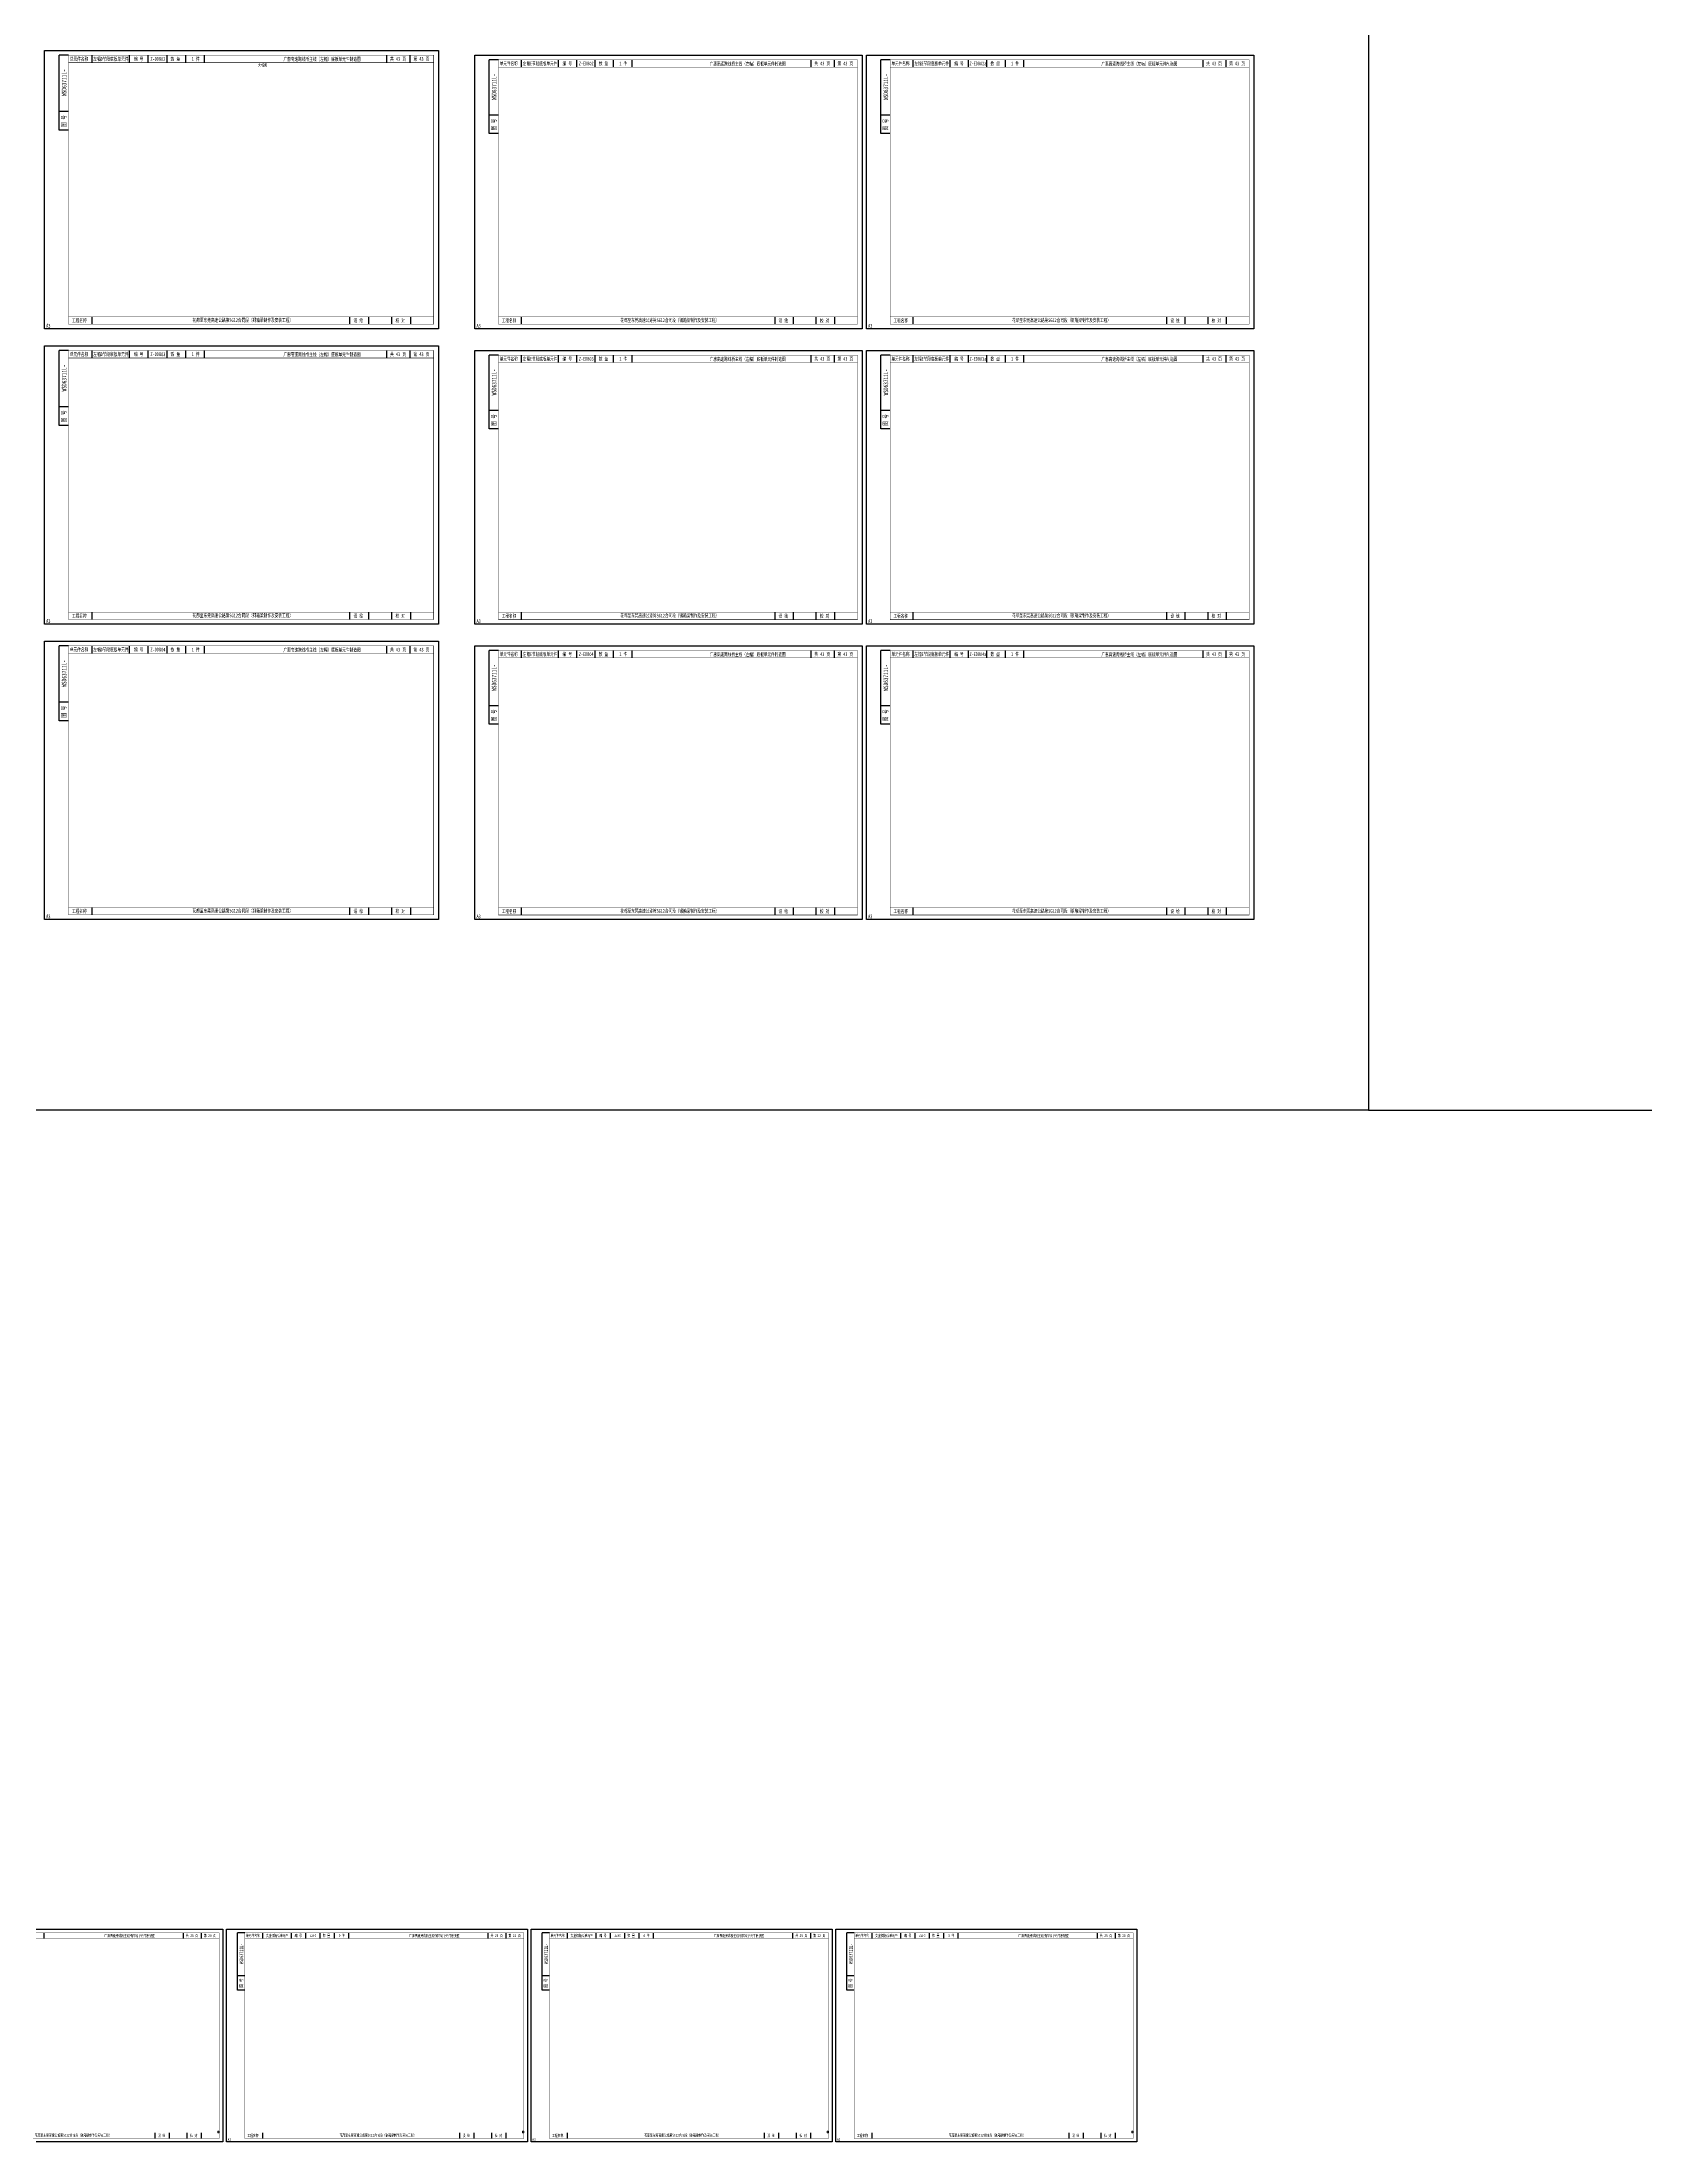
# Model space of a CAD drawing. Extents: x 1629247 to 2251351, y -601856 to -65897.
# Drawn here: x 1769287 to 1847598, y -335981 to -233423 of the extents above; entities that cross this region are included whole.
import ezdxf
from ezdxf.enums import TextEntityAlignment as Align

# ---------------------------------------------------------------- set-up
doc = ezdxf.new("R2010")
doc.units = 0
doc.header["$LTSCALE"] = 2
doc.header["$MEASUREMENT"] = 0
doc.layers.get('0').update_dxf_attribs({"linetype": 'CONTINUOUS'})
doc.layers.add('A3', color=7, linetype='CONTINUOUS')
doc.layers.add('标注层', color=3, linetype='CONTINUOUS', lineweight=13)
doc.styles.add('仿宋', font='仿宋_GB2312_1.ttf', dxfattribs={"width": 0.7})

msp = doc.modelspace()

# ---------------------------------------------------------------- linework, layer by layer
at = {"color": 7, "ltscale": 3}
for points in [[(1834047.6, -285588.8), (1629247.3, -285588.8), (1629247.3, -125579), (1834047.6, -125579)], [(1834047.6, -285588.8), (2057050.8, -285588.8), (2057050.8, -125579), (1834047.6, -125579)]]:
    msp.add_lwpolyline(points, close=True, dxfattribs=at)
at = {"layer": 'A3'}
for p, q in [((1770125.6, -237728.3), (1770125.6, -234066)), ((1770583.4, -234066), (1770125.6, -234066)), ((1771727.9, -234432.3), (1771727.9, -234066)), ((1773559, -234432.3), (1773559, -234066)), ((1774474.6, -234432.3), (1774474.6, -234066)), ((1775390.2, -234432.3), (1775390.2, -234066)), ((1776305.7, -234432.3), (1776305.7, -234066)), ((1777221.3, -234432.3), (1777221.3, -234066)), ((1786122.9, -234432.3), (1786122.9, -234066)), ((1787267.4, -234432.3), (1787267.4, -234066)), ((1791122, -237893.4), (1791122, -234293.4)), ((1791572, -234293.4), (1791122, -234293.4)), ((1792697, -234653.4), (1792697, -234293.4)), ((1794497, -234653.4), (1794497, -234293.4)), ((1795397, -234653.4), (1795397, -234293.4)), ((1796297, -234653.4), (1796297, -234293.4)), ((1797197, -234653.4), (1797197, -234293.4)), ((1798097, -234653.4), (1798097, -234293.4)), ((1806847.2, -234653.4), (1806847.2, -234293.4)), ((1807972.2, -234653.4), (1807972.2, -234293.4)), ((1810247, -237893.4), (1810247, -234293.4)), ((1810697, -234293.4), (1810247, -234293.4)), ((1811822, -234653.4), (1811822, -234293.4)), ((1813622, -234653.4), (1813622, -234293.4)), ((1814522, -234653.4), (1814522, -234293.4)), ((1815422, -234653.4), (1815422, -234293.4)), ((1816322, -234653.4), (1816322, -234293.4)), ((1817222, -234653.4), (1817222, -234293.4)), ((1825972.2, -234653.4), (1825972.2, -234293.4)), ((1827097.2, -234653.4), (1827097.2, -234293.4)), ((1770583.4, -236812.7), (1770125.6, -236812.7)), ((1770583.4, -237728.3), (1770125.6, -237728.3)), ((1791572, -236993.4), (1791122, -236993.4)), ((1791572, -237893.4), (1791122, -237893.4)), ((1810697, -236993.4), (1810247, -236993.4)), ((1810697, -237893.4), (1810247, -237893.4)), ((1771727.9, -247204.5), (1771727.9, -246838.2)), ((1784321.5, -247204.5), (1784321.5, -246838.2)), ((1785237.1, -247204.5), (1785237.1, -246838.2)), ((1786370.6, -247204.5), (1786370.6, -246838.2)), ((1787286.2, -247204.5), (1787286.2, -246838.2)), ((1792697, -247208.4), (1792697, -246848.4)), ((1805076.5, -247208.4), (1805076.5, -246848.4)), ((1805976.5, -247208.4), (1805976.5, -246848.4)), ((1807090.7, -247208.4), (1807090.7, -246848.4)), ((1807990.7, -247208.4), (1807990.7, -246848.4)), ((1811822, -247208.4), (1811822, -246848.4)), ((1824201.5, -247208.4), (1824201.5, -246848.4)), ((1825101.5, -247208.4), (1825101.5, -246848.4)), ((1826215.7, -247208.4), (1826215.7, -246848.4)), ((1827115.7, -247208.4), (1827115.7, -246848.4)), ((1770125.6, -252152.2), (1770125.6, -248490)), ((1770583.4, -248490), (1770125.6, -248490)), ((1771727.9, -248856.2), (1771727.9, -248490)), ((1773559, -248856.2), (1773559, -248490)), ((1774474.6, -248856.2), (1774474.6, -248490)), ((1775390.2, -248856.2), (1775390.2, -248490)), ((1776305.7, -248856.2), (1776305.7, -248490)), ((1777221.3, -248856.2), (1777221.3, -248490)), ((1786122.9, -248856.2), (1786122.9, -248490)), ((1787267.4, -248856.2), (1787267.4, -248490)), ((1791122, -252317.3), (1791122, -248717.3)), ((1791572, -248717.3), (1791122, -248717.3)), ((1792697, -249077.3), (1792697, -248717.3)), ((1794497, -249077.3), (1794497, -248717.3)), ((1795397, -249077.3), (1795397, -248717.3)), ((1796297, -249077.3), (1796297, -248717.3)), ((1797197, -249077.3), (1797197, -248717.3)), ((1798097, -249077.3), (1798097, -248717.3)), ((1806847.2, -249077.3), (1806847.2, -248717.3)), ((1807972.2, -249077.3), (1807972.2, -248717.3)), ((1810247, -252317.3), (1810247, -248717.3)), ((1810697, -248717.3), (1810247, -248717.3)), ((1811822, -249077.3), (1811822, -248717.3)), ((1813622, -249077.3), (1813622, -248717.3)), ((1814522, -249077.3), (1814522, -248717.3)), ((1815422, -249077.3), (1815422, -248717.3)), ((1816322, -249077.3), (1816322, -248717.3)), ((1817222, -249077.3), (1817222, -248717.3)), ((1825972.2, -249077.3), (1825972.2, -248717.3)), ((1827097.2, -249077.3), (1827097.2, -248717.3)), ((1770583.4, -251236.7), (1770125.6, -251236.7)), ((1770583.4, -252152.2), (1770125.6, -252152.2)), ((1791572, -251417.3), (1791122, -251417.3)), ((1810697, -251417.3), (1810247, -251417.3)), ((1791572, -252317.3), (1791122, -252317.3)), ((1810697, -252317.3), (1810247, -252317.3)), ((1771727.9, -261628.4), (1771727.9, -261262.2)), ((1784321.5, -261628.4), (1784321.5, -261262.2)), ((1785237.1, -261628.4), (1785237.1, -261262.2)), ((1786370.6, -261628.4), (1786370.6, -261262.2)), ((1787286.2, -261628.4), (1787286.2, -261262.2)), ((1792697, -261632.3), (1792697, -261272.3)), ((1805076.5, -261632.3), (1805076.5, -261272.3)), ((1805976.5, -261632.3), (1805976.5, -261272.3)), ((1807090.7, -261632.3), (1807090.7, -261272.3)), ((1807990.7, -261632.3), (1807990.7, -261272.3)), ((1811822, -261632.3), (1811822, -261272.3)), ((1824201.5, -261632.3), (1824201.5, -261272.3)), ((1825101.5, -261632.3), (1825101.5, -261272.3)), ((1826215.7, -261632.3), (1826215.7, -261272.3)), ((1827115.7, -261632.3), (1827115.7, -261272.3)), ((1770125.6, -266576.2), (1770125.6, -262913.9)), ((1770583.4, -262913.9), (1770125.6, -262913.9)), ((1771727.9, -263280.1), (1771727.9, -262913.9)), ((1773559, -263280.1), (1773559, -262913.9)), ((1774474.6, -263280.1), (1774474.6, -262913.9)), ((1775390.2, -263280.1), (1775390.2, -262913.9)), ((1776305.7, -263280.1), (1776305.7, -262913.9)), ((1777221.3, -263280.1), (1777221.3, -262913.9)), ((1786122.9, -263280.1), (1786122.9, -262913.9)), ((1787267.4, -263280.1), (1787267.4, -262913.9)), ((1791122, -266741.2), (1791122, -263141.2)), ((1791572, -263141.2), (1791122, -263141.2)), ((1792697, -263501.2), (1792697, -263141.2)), ((1794497, -263501.2), (1794497, -263141.2)), ((1795397, -263501.2), (1795397, -263141.2)), ((1796297, -263501.2), (1796297, -263141.2)), ((1797197, -263501.2), (1797197, -263141.2)), ((1798097, -263501.2), (1798097, -263141.2)), ((1806847.2, -263501.2), (1806847.2, -263141.2)), ((1807972.2, -263501.2), (1807972.2, -263141.2)), ((1810247, -266741.2), (1810247, -263141.2)), ((1810697, -263141.2), (1810247, -263141.2)), ((1811822, -263501.2), (1811822, -263141.2)), ((1813622, -263501.2), (1813622, -263141.2)), ((1814522, -263501.2), (1814522, -263141.2)), ((1815422, -263501.2), (1815422, -263141.2)), ((1816322, -263501.2), (1816322, -263141.2)), ((1817222, -263501.2), (1817222, -263141.2)), ((1825972.2, -263501.2), (1825972.2, -263141.2)), ((1827097.2, -263501.2), (1827097.2, -263141.2)), ((1770583.4, -265660.6), (1770125.6, -265660.6)), ((1770583.4, -266576.2), (1770125.6, -266576.2)), ((1791572, -265841.2), (1791122, -265841.2)), ((1810697, -265841.2), (1810247, -265841.2)), ((1791572, -266741.2), (1791122, -266741.2)), ((1810697, -266741.2), (1810247, -266741.2)), ((1771727.9, -276052.3), (1771727.9, -275686.1)), ((1784321.5, -276052.3), (1784321.5, -275686.1)), ((1785237.1, -276052.3), (1785237.1, -275686.1)), ((1786370.6, -276052.3), (1786370.6, -275686.1)), ((1787286.2, -276052.3), (1787286.2, -275686.1)), ((1792697, -276056.2), (1792697, -275696.2)), ((1805076.5, -276056.2), (1805076.5, -275696.2)), ((1805976.5, -276056.2), (1805976.5, -275696.2)), ((1807090.7, -276056.2), (1807090.7, -275696.2)), ((1807990.7, -276056.2), (1807990.7, -275696.2)), ((1811822, -276056.2), (1811822, -275696.2)), ((1824201.5, -276056.2), (1824201.5, -275696.2)), ((1825101.5, -276056.2), (1825101.5, -275696.2)), ((1826215.7, -276056.2), (1826215.7, -275696.2)), ((1827115.7, -276056.2), (1827115.7, -275696.2)), ((1769385.9, -326040.9), (1769385.9, -325760.9)), ((1776191.6, -326040.9), (1776191.6, -325760.9)), ((1777066.6, -326040.9), (1777066.6, -325760.9)), ((1778835.9, -328560.9), (1778835.9, -325760.9)), ((1779185.9, -325760.9), (1778835.9, -325760.9)), ((1780060.9, -326040.9), (1780060.9, -325760.9)), ((1781460.9, -326040.9), (1781460.9, -325760.9)), ((1782160.9, -326040.9), (1782160.9, -325760.9)), ((1782860.9, -326040.9), (1782860.9, -325760.9)), ((1783560.9, -326040.9), (1783560.9, -325760.9)), ((1784260.9, -326040.9), (1784260.9, -325760.9)), ((1791066.6, -326040.9), (1791066.6, -325760.9)), ((1791941.6, -326040.9), (1791941.6, -325760.9)), ((1793710.9, -328560.9), (1793710.9, -325760.9)), ((1794060.9, -325760.9), (1793710.9, -325760.9)), ((1794935.9, -326040.9), (1794935.9, -325760.9)), ((1796335.9, -326040.9), (1796335.9, -325760.9)), ((1797035.9, -326040.9), (1797035.9, -325760.9)), ((1797735.9, -326040.9), (1797735.9, -325760.9)), ((1798435.9, -326040.9), (1798435.9, -325760.9)), ((1799135.9, -326040.9), (1799135.9, -325760.9)), ((1805941.6, -326040.9), (1805941.6, -325760.9)), ((1806816.6, -326040.9), (1806816.6, -325760.9)), ((1808585.9, -328560.9), (1808585.9, -325760.9)), ((1808935.9, -325760.9), (1808585.9, -325760.9)), ((1809810.9, -326040.9), (1809810.9, -325760.9)), ((1811210.9, -326040.9), (1811210.9, -325760.9)), ((1811910.9, -326040.9), (1811910.9, -325760.9)), ((1812610.9, -326040.9), (1812610.9, -325760.9)), ((1813310.9, -326040.9), (1813310.9, -325760.9)), ((1814010.9, -326040.9), (1814010.9, -325760.9)), ((1820816.6, -326040.9), (1820816.6, -325760.9)), ((1821691.6, -326040.9), (1821691.6, -325760.9)), ((1779185.9, -327860.9), (1778835.9, -327860.9)), ((1794060.9, -327860.9), (1793710.9, -327860.9)), ((1808935.9, -327860.9), (1808585.9, -327860.9)), ((1779185.9, -328560.9), (1778835.9, -328560.9)), ((1794060.9, -328560.9), (1793710.9, -328560.9)), ((1808935.9, -328560.9), (1808585.9, -328560.9)), ((1774814.4, -335805.9), (1774814.4, -335525.9)), ((1775514.4, -335805.9), (1775514.4, -335525.9)), ((1776381, -335805.9), (1776381, -335525.9)), ((1777081, -335805.9), (1777081, -335525.9)), ((1780060.9, -335805.9), (1780060.9, -335525.9)), ((1789689.4, -335805.9), (1789689.4, -335525.9)), ((1790389.4, -335805.9), (1790389.4, -335525.9)), ((1791256, -335805.9), (1791256, -335525.9)), ((1791956, -335805.9), (1791956, -335525.9)), ((1794935.9, -335805.9), (1794935.9, -335525.9)), ((1804564.4, -335805.9), (1804564.4, -335525.9)), ((1805264.4, -335805.9), (1805264.4, -335525.9)), ((1806131, -335805.9), (1806131, -335525.9)), ((1806831, -335805.9), (1806831, -335525.9)), ((1809810.9, -335805.9), (1809810.9, -335525.9)), ((1819439.4, -335805.9), (1819439.4, -335525.9)), ((1820139.4, -335805.9), (1820139.4, -335525.9)), ((1821006, -335805.9), (1821006, -335525.9)), ((1821706, -335805.9), (1821706, -335525.9))]:
    msp.add_line(p, q, dxfattribs=at)
for points in [[(1788640.7, -233837.1), (1788640.7, -247433.4), (1769413.8, -247433.4), (1769413.8, -233837.1)], [(1809322.2, -234068.4), (1809322.2, -247433.4), (1790422.2, -247433.4), (1790422.2, -234068.4)], [(1828447.2, -234068.4), (1828447.2, -247433.4), (1809547.2, -247433.4), (1809547.2, -234068.4)], [(1788640.7, -248261.1), (1788640.7, -261857.3), (1769413.8, -261857.3), (1769413.8, -248261.1)], [(1809322.2, -248492.3), (1809322.2, -261857.3), (1790422.2, -261857.3), (1790422.2, -248492.3)], [(1828447.2, -248492.3), (1828447.2, -261857.3), (1809547.2, -261857.3), (1809547.2, -248492.3)], [(1788640.7, -262685), (1788640.7, -276281.2), (1769413.8, -276281.2), (1769413.8, -262685)], [(1809322.2, -262916.2), (1809322.2, -276281.2), (1790422.2, -276281.2), (1790422.2, -262916.2)], [(1828447.2, -262916.2), (1828447.2, -276281.2), (1809547.2, -276281.2), (1809547.2, -262916.2)], [(1778116.6, -325585.9), (1778116.6, -335980.9), (1763416.6, -335980.9), (1763416.6, -325585.9)], [(1792991.6, -325585.9), (1792991.6, -335980.9), (1778291.6, -335980.9), (1778291.6, -325585.9)], [(1807866.6, -325585.9), (1807866.6, -335980.9), (1793166.6, -335980.9), (1793166.6, -325585.9)], [(1822741.6, -325585.9), (1822741.6, -335980.9), (1808041.6, -335980.9), (1808041.6, -325585.9)]]:
    msp.add_lwpolyline(points, close=True, dxfattribs=at)
for points, const_width in [([(1770583.4, -234066), (1788411.9, -234066), (1788411.9, -247204.5), (1770583.4, -247204.5), (1770583.4, -234066)], 22.9), ([(1770583.4, -234432.3), (1788411.9, -234432.3)], 18.3), ([(1791572, -234293.4), (1809097.2, -234293.4), (1809097.2, -247208.4), (1791572, -247208.4), (1791572, -234293.4)], 22.5), ([(1791572, -234653.4), (1809097.2, -234653.4)], 18), ([(1810697, -234293.4), (1828222.2, -234293.4), (1828222.2, -247208.4), (1810697, -247208.4), (1810697, -234293.4)], 22.5), ([(1810697, -234653.4), (1828222.2, -234653.4)], 18), ([(1770583.4, -246838.2), (1788411.9, -246838.2)], 18.3), ([(1791572, -246848.4), (1809097.2, -246848.4)], 18), ([(1810697, -246848.4), (1828222.2, -246848.4)], 18), ([(1770583.4, -248490), (1788411.9, -248490), (1788411.9, -261628.4), (1770583.4, -261628.4), (1770583.4, -248490)], 22.9), ([(1770583.4, -248856.2), (1788411.9, -248856.2)], 18.3), ([(1791572, -248717.3), (1809097.2, -248717.3), (1809097.2, -261632.3), (1791572, -261632.3), (1791572, -248717.3)], 22.5), ([(1791572, -249077.3), (1809097.2, -249077.3)], 18), ([(1810697, -248717.3), (1828222.2, -248717.3), (1828222.2, -261632.3), (1810697, -261632.3), (1810697, -248717.3)], 22.5), ([(1810697, -249077.3), (1828222.2, -249077.3)], 18), ([(1770583.4, -261262.2), (1788411.9, -261262.2)], 18.3), ([(1791572, -261272.3), (1809097.2, -261272.3)], 18), ([(1810697, -261272.3), (1828222.2, -261272.3)], 18), ([(1770583.4, -262913.9), (1788411.9, -262913.9), (1788411.9, -276052.3), (1770583.4, -276052.3), (1770583.4, -262913.9)], 22.9), ([(1770583.4, -263280.1), (1788411.9, -263280.1)], 18.3), ([(1791572, -263141.2), (1809097.2, -263141.2), (1809097.2, -276056.2), (1791572, -276056.2), (1791572, -263141.2)], 22.5), ([(1791572, -263501.2), (1809097.2, -263501.2)], 18), ([(1810697, -263141.2), (1828222.2, -263141.2), (1828222.2, -276056.2), (1810697, -276056.2), (1810697, -263141.2)], 22.5), ([(1810697, -263501.2), (1828222.2, -263501.2)], 18), ([(1770583.4, -275686.1), (1788411.9, -275686.1)], 18.3), ([(1791572, -275696.2), (1809097.2, -275696.2)], 18), ([(1810697, -275696.2), (1828222.2, -275696.2)], 18), ([(1764310.9, -325760.9), (1777941.6, -325760.9), (1777941.6, -335805.9), (1764310.9, -335805.9), (1764310.9, -325760.9)], 17.5), ([(1764310.9, -326040.9), (1777941.6, -326040.9)], 14), ([(1779185.9, -325760.9), (1792816.6, -325760.9), (1792816.6, -335805.9), (1779185.9, -335805.9), (1779185.9, -325760.9)], 17.5), ([(1779185.9, -326040.9), (1792816.6, -326040.9)], 14), ([(1794060.9, -325760.9), (1807691.6, -325760.9), (1807691.6, -335805.9), (1794060.9, -335805.9), (1794060.9, -325760.9)], 17.5), ([(1794060.9, -326040.9), (1807691.6, -326040.9)], 14), ([(1808935.9, -325760.9), (1822566.6, -325760.9), (1822566.6, -335805.9), (1808935.9, -335805.9), (1808935.9, -325760.9)], 17.5), ([(1808935.9, -326040.9), (1822566.6, -326040.9)], 14), ([(1764310.9, -335525.9), (1777941.6, -335525.9)], 14), ([(1779185.9, -335525.9), (1792816.6, -335525.9)], 14), ([(1794060.9, -335525.9), (1807691.6, -335525.9)], 14), ([(1808935.9, -335525.9), (1822566.6, -335525.9)], 14)]:
    msp.add_lwpolyline(points, dxfattribs=dict(at, const_width=const_width))
at = {"layer": '标注层', "color": 7}
for points in [[(1777941.6, -335525.9), (1777863.9, -335525.9), (1777863.9, -335448.2), (1777941.6, -335448.2)], [(1792816.6, -335525.9), (1792738.9, -335525.9), (1792738.9, -335448.2), (1792816.6, -335448.2)], [(1807691.6, -335525.9), (1807613.9, -335525.9), (1807613.9, -335448.2), (1807691.6, -335448.2)], [(1822566.6, -335525.9), (1822488.9, -335525.9), (1822488.9, -335448.2), (1822566.6, -335448.2)]]:
    msp.add_lwpolyline(points, close=True, dxfattribs=at)

# ---------------------------------------------------------------- texts
at = {"layer": 'A3', "color": 7, "linetype": 'Continuous', "style": '仿宋', "width": 0.7}
for s, height, p in [('单元件名称', 183.11, (1770647, -234340.9)), ('编 号', 183.11, (1773768.5, -234340.9)), ('数 量', 183.11, (1775565.5, -234340.9)), ('共 43 页', 183.11, (1786277.8, -234340.9)), ('第 43 页', 183.11, (1787422.3, -234340.9)), ('单元件名称', 180, (1791634.5, -234563.5)), ('编 号', 180, (1794702.9, -234563.5)), ('数 量', 180, (1796469.3, -234563.5)), ('共 43 页', 180, (1806999.5, -234563.5)), ('第 43 页', 180, (1808124.5, -234563.5)), ('单元件名称', 180, (1810759.5, -234563.5)), ('编 号', 180, (1813827.9, -234563.5)), ('数 量', 180, (1815594.3, -234563.5)), ('共 43 页', 180, (1826124.5, -234563.5)), ('第 43 页', 180, (1827249.5, -234563.5)), ('工程名称', 183.11, (1770751.9, -247113.1)), ('花都至东莞高速公路第SG12合同段（钢箱梁制作及安装工程）', 183.114, (1776638.1, -247095.1)), ('设 绘', 183.11, (1784500.1, -247113.1)), ('校 对', 183.11, (1786549.2, -247113.1)), ('工程名称', 180, (1791737.6, -247118.5)), ('花都至东莞高速公路第SG12合同段（钢箱梁制作及安装工程）', 180, (1797523.7, -247100.8)), ('设 绘', 180, (1805252, -247118.5)), ('校 对', 180, (1807266.2, -247118.5)), ('工程名称', 180, (1810862.6, -247118.5)), ('花都至东莞高速公路第SG12合同段（钢箱梁制作及安装工程）', 180, (1816648.7, -247100.8)), ('设 绘', 180, (1824377, -247118.5)), ('校 对', 180, (1826391.2, -247118.5)), ('单元件名称', 183.11, (1770647, -248764.8)), ('编 号', 183.11, (1773768.5, -248764.8)), ('数 量', 183.11, (1775565.5, -248764.8)), ('共 43 页', 183.11, (1786277.8, -248764.8)), ('第 43 页', 183.11, (1787422.3, -248764.8)), ('单元件名称', 180, (1791634.5, -248987.5)), ('编 号', 180, (1794702.9, -248987.5)), ('数 量', 180, (1796469.3, -248987.5)), ('共 43 页', 180, (1806999.5, -248987.5)), ('第 43 页', 180, (1808124.5, -248987.5)), ('单元件名称', 180, (1810759.5, -248987.5)), ('编 号', 180, (1813827.9, -248987.5)), ('数 量', 180, (1815594.3, -248987.5)), ('共 43 页', 180, (1826124.5, -248987.5)), ('第 43 页', 180, (1827249.5, -248987.5)), ('工程名称', 183.11, (1770751.9, -261537)), ('花都至东莞高速公路第SG12合同段（钢箱梁制作及安装工程）', 183.114, (1776638.1, -261519)), ('设 绘', 183.11, (1784500.1, -261537)), ('校 对', 183.11, (1786549.2, -261537)), ('工程名称', 180, (1791737.6, -261542.5)), ('花都至东莞高速公路第SG12合同段（钢箱梁制作及安装工程）', 180, (1797523.7, -261524.8)), ('设 绘', 180, (1805252, -261542.5)), ('校 对', 180, (1807266.2, -261542.5)), ('工程名称', 180, (1810862.6, -261542.5)), ('花都至东莞高速公路第SG12合同段（钢箱梁制作及安装工程）', 180, (1816648.7, -261524.8)), ('设 绘', 180, (1824377, -261542.5)), ('校 对', 180, (1826391.2, -261542.5)), ('单元件名称', 183.11, (1770647, -263188.7)), ('编 号', 183.11, (1773768.5, -263188.7)), ('数 量', 183.11, (1775565.5, -263188.7)), ('共 43 页', 183.11, (1786277.8, -263188.7)), ('第 43 页', 183.11, (1787422.3, -263188.7)), ('单元件名称', 180, (1791634.5, -263411.4)), ('编 号', 180, (1794702.9, -263411.4)), ('数 量', 180, (1796469.3, -263411.4)), ('共 43 页', 180, (1806999.5, -263411.4)), ('第 43 页', 180, (1808124.5, -263411.4)), ('单元件名称', 180, (1810759.5, -263411.4)), ('编 号', 180, (1813827.9, -263411.4)), ('数 量', 180, (1815594.3, -263411.4)), ('共 43 页', 180, (1826124.5, -263411.4)), ('第 43 页', 180, (1827249.5, -263411.4)), ('工程名称', 183.11, (1770751.9, -275961)), ('花都至东莞高速公路第SG12合同段（钢箱梁制作及安装工程）', 183.114, (1776638.1, -275943)), ('设 绘', 183.11, (1784500.1, -275961)), ('校 对', 183.11, (1786549.2, -275961)), ('工程名称', 180, (1791737.6, -275966.4)), ('花都至东莞高速公路第SG12合同段（钢箱梁制作及安装工程）', 180, (1797523.7, -275948.7)), ('设 绘', 180, (1805252, -275966.4)), ('校 对', 180, (1807266.2, -275966.4)), ('工程名称', 180, (1810862.6, -275966.4)), ('花都至东莞高速公路第SG12合同段（钢箱梁制作及安装工程）', 180, (1816648.7, -275948.7)), ('设 绘', 180, (1824377, -275966.4)), ('校 对', 180, (1826391.2, -275966.4)), ('共 25 页', 140, (1776310.1, -325971.1)), ('第 20 页', 140, (1777185.1, -325971.1)), ('单元件名称', 140, (1779234.5, -325971.1)), ('编 号', 140, (1781621, -325971.1)), ('数 量', 140, (1782995, -325971.1)), ('共 25 页', 140, (1791185.1, -325971.1)), ('第 21 页', 140, (1792060.1, -325971.1)), ('单元件名称', 140, (1794109.5, -325971.1)), ('编 号', 140, (1796496, -325971.1)), ('数 量', 140, (1797870, -325971.1)), ('共 25 页', 140, (1806060.1, -325971.1)), ('第 22 页', 140, (1806935.1, -325971.1)), ('单元件名称', 140, (1808984.5, -325971.1)), ('编 号', 140, (1811371, -325971.1)), ('数 量', 140, (1812745, -325971.1)), ('共 25 页', 140, (1820935.1, -325971.1)), ('第 23 页', 140, (1821810.1, -325971.1)), ('花都至东莞高速公路第SG12合同段（钢箱梁制作及安装工程）', 140, (1768940, -335722.3)), ('设 绘', 140, (1774950.9, -335736.1)), ('校 对', 140, (1776517.5, -335736.1)), ('工程名称', 140, (1779314.7, -335736.1)), ('花都至东莞高速公路第SG12合同段（钢箱梁制作及安装工程）', 140, (1783815, -335722.3)), ('设 绘', 140, (1789825.9, -335736.1)), ('校 对', 140, (1791392.5, -335736.1)), ('工程名称', 140, (1794189.7, -335736.1)), ('花都至东莞高速公路第SG12合同段（钢箱梁制作及安装工程）', 140, (1798690, -335722.3)), ('设 绘', 140, (1804700.9, -335736.1)), ('校 对', 140, (1806267.5, -335736.1)), ('工程名称', 140, (1809064.7, -335736.1)), ('花都至东莞高速公路第SG12合同段（钢箱梁制作及安装工程）', 140, (1813565, -335722.3)), ('设 绘', 140, (1819575.9, -335736.1)), ('校 对', 140, (1821142.5, -335736.1))]:
    msp.add_text(s, height=height, dxfattribs=at).set_placement(p)
at = {"layer": 'A3', "color": 6, "linetype": 'Continuous', "style": '仿宋', "width": 0.7}
for s, height, p in [('左幅D节段底板单元件', 183.11, (1772645.6, -234340.9)), ('Z-DDB02', 183.11, (1774943.2, -234340.9)), ('1 件', 183.11, (1776783.6, -234340.9)), ('左幅E节段底板单元件', 180, (1793599.1, -234563.5)), ('Z-EDB02', 180, (1795857.6, -234563.5)), ('1 件', 180, (1797666.8, -234563.5)), ('左幅E节段底板单元件', 180, (1812724.1, -234563.5)), ('Z-EDB02a', 180, (1814982.6, -234563.5)), ('1 件', 180, (1816791.8, -234563.5)), ('左幅D节段底板单元件', 183.11, (1772645.6, -248764.8)), ('Z-DDB03', 183.11, (1774943.2, -248764.8)), ('1 件', 183.11, (1776783.6, -248764.8)), ('左幅E节段底板单元件', 180, (1793599.1, -248987.5)), ('Z-EDB03', 180, (1795857.6, -248987.5)), ('1 件', 180, (1797666.8, -248987.5)), ('左幅E节段底板单元件', 180, (1812724.1, -248987.5)), ('Z-EDB03a', 180, (1814982.6, -248987.5)), ('1 件', 180, (1816791.8, -248987.5)), ('左幅D节段底板单元件', 183.11, (1772645.6, -263188.7)), ('Z-DDB04', 183.11, (1774943.2, -263188.7)), ('1 件', 183.11, (1776783.6, -263188.7)), ('左幅E节段底板单元件', 180, (1793599.1, -263411.4)), ('Z-EDB04', 180, (1795857.6, -263411.4)), ('1 件', 180, (1797666.8, -263411.4)), ('左幅E节段底板单元件', 180, (1812724.1, -263411.4)), ('Z-EDB04a', 180, (1814982.6, -263411.4)), ('1 件', 180, (1816791.8, -263411.4)), ('支座横隔板单元件', 140, (1780762.5, -325971.1)), ('ZZHG', 140, (1782519.2, -325971.1)), ('9 件', 140, (1783926.3, -325971.1)), ('支座横隔板单元件', 140, (1795637.5, -325971.1)), ('ZZHG', 140, (1797394.2, -325971.1)), ('6 件', 140, (1798801.3, -325971.1)), ('支座横隔板单元件', 140, (1810512.5, -325971.1)), ('ZZHG', 140, (1812269.2, -325971.1)), ('3 件', 140, (1813676.3, -325971.1))]:
    msp.add_text(s, height=height, dxfattribs=at).set_placement(p, align=Align.CENTER)
for s, height, p in [('广惠高速跨线桥主线（左幅）底板单元件制造图', 183.114, (1781075.7, -234351.7)), ('广惠高速跨线桥主线（左幅）底板单元件制造图', 180, (1801885.9, -234574.2)), ('广惠高速跨线桥主线（左幅）底板单元件制造图', 180, (1821010.9, -234574.2)), ('广惠高速跨线桥主线（左幅）底板单元件制造图', 183.114, (1781075.7, -248775.7)), ('广惠高速跨线桥主线（左幅）底板单元件制造图', 180, (1801885.9, -248998.1)), ('广惠高速跨线桥主线（左幅）底板单元件制造图', 180, (1821010.9, -248998.1)), ('广惠高速跨线桥主线（左幅）底板单元件制造图', 183.114, (1781075.7, -263199.6)), ('广惠高速跨线桥主线（左幅）底板单元件制造图', 180, (1801885.9, -263422.1)), ('广惠高速跨线桥主线（左幅）底板单元件制造图', 180, (1821010.9, -263422.1)), ('广惠高速跨线桥主线横隔板单元件制造图', 140, (1772332.8, -325979.4)), ('广惠高速跨线桥主线横隔板单元件制造图', 140, (1787207.8, -325979.4)), ('广惠高速跨线桥主线横隔板单元件制造图', 140, (1802082.8, -325979.4)), ('广惠高速跨线桥主线横隔板单元件制造图', 140, (1816957.8, -325979.4))]:
    msp.add_text(s, height=height, dxfattribs=at).set_placement(p)
at = {"layer": 'A3', "color": 7, "linetype": 'Continuous', "style": '仿宋', "width": 0.7}
for height, p in [(228.89, (1770482.4, -235407.5)), (225, (1791472.7, -235612)), (225, (1810597.7, -235612)), (228.89, (1770482.4, -249831.5)), (225, (1791472.7, -250036)), (225, (1810597.7, -250036)), (228.89, (1770482.4, -264255.4)), (225, (1791472.7, -264459.9)), (225, (1810597.7, -264459.9)), (175, (1779108.7, -326786.6)), (175, (1793983.7, -326786.6)), (175, (1808858.7, -326786.6))]:
    msp.add_text('WSD63711L-', height=height, rotation=90, dxfattribs=at).set_placement(p, align=Align.CENTER)
for height, p in [(228.89, (1770465.8, -237574.6)), (225, (1791456.4, -237742.3)), (225, (1810581.4, -237742.3)), (228.89, (1770465.8, -251998.6)), (225, (1791456.4, -252166.3)), (225, (1810581.4, -252166.3)), (228.89, (1770465.8, -266422.5)), (225, (1791456.4, -266590.2)), (225, (1810581.4, -266590.2)), (175, (1779096, -328443.5)), (175, (1793971, -328443.5)), (175, (1808846, -328443.5))]:
    msp.add_text('图 号', height=height, rotation=90, dxfattribs=at).set_placement(p)
for height, p in [(183.11, (1769597.5, -247366.9)), (180, (1790602.8, -247368.1)), (180, (1809727.8, -247368.1)), (183.11, (1769597.5, -261790.9)), (180, (1790602.8, -261792)), (180, (1809727.8, -261792)), (183.11, (1769597.5, -276214.8)), (180, (1790602.8, -276216)), (180, (1809727.8, -276216)), (140, (1778432.1, -335930.2)), (140, (1793307.1, -335930.2)), (140, (1808182.1, -335930.2))]:
    msp.add_text('A3', height=height, dxfattribs=at).set_placement(p, align=Align.CENTER)
at = {"layer": '标注层', "color": 6, "style": '仿宋', "width": 0.7}
msp.add_text('大桩侧', height=151.88, dxfattribs=at).set_placement((1779831, -234629.9))

doc.saveas('drawing.dxf')
